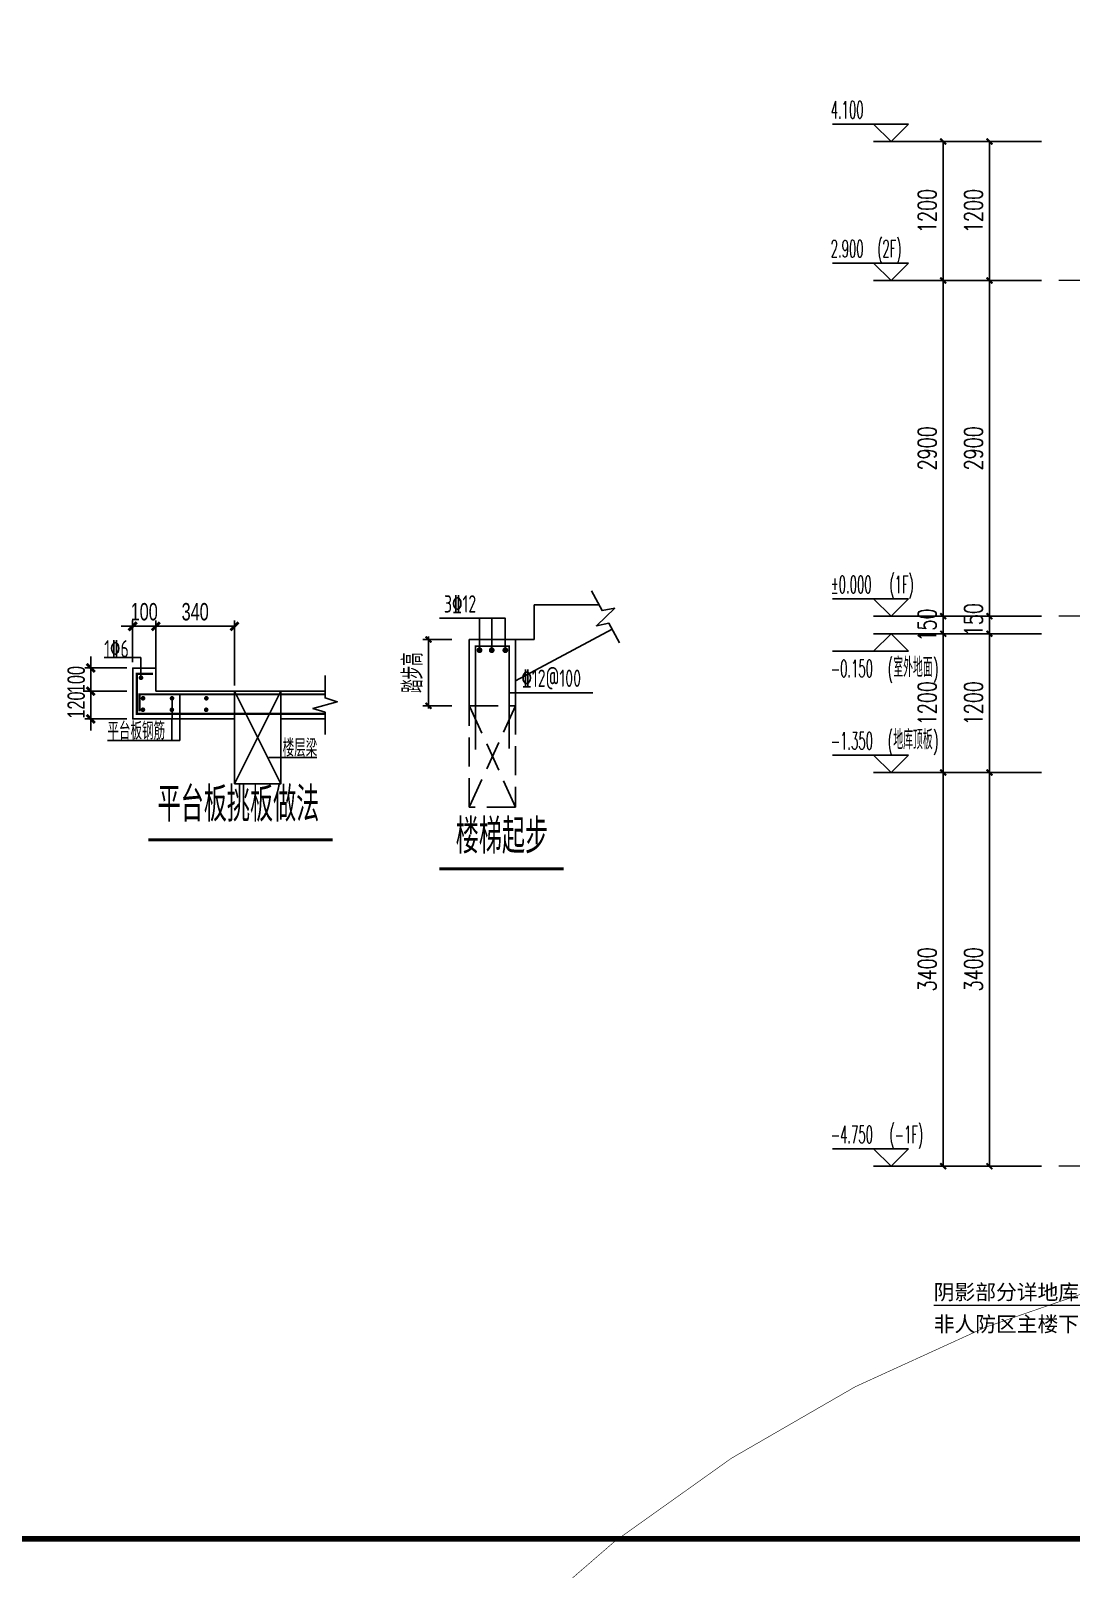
# Model space of a CAD drawing. Extents: x -1712635 to -854203, y -534641 to -21985.
# Drawn here: x -1019987 to -1011001, y -90455 to -77169 of the extents above; entities that cross this region are included whole.
import ezdxf
from ezdxf.enums import TextEntityAlignment as Align

# ---------------------------------------------------------------- set-up
doc = ezdxf.new("R2010")
doc.units = 0
doc.header["$LTSCALE"] = 1000
doc.linetypes.add('DASH', pattern=[0.35, 0.25, -0.1])
doc.linetypes.add('DOTE', pattern=[2.42, 2, -0.2, 0.02, -0.2])
doc.layers.get('0').update_dxf_attribs({"linetype": 'CONTINUOUS'})
doc.layers.get('Defpoints').update_dxf_attribs({"linetype": 'CONTINUOUS'})
for name, color, linetype in [('-TK', 7, 'CONTINUOUS'), ('DIM', 2, 'CONTINUOUS'), ('DIM_ELEV', 3, 'CONTINUOUS'), ('FSK_DIM', 3, 'CONTINUOUS'), ('NUM', 7, 'CONTINUOUS'), ('PUB_DIM', 3, 'CONTINUOUS'), ('PUB_TEXT', 2, 'CONTINUOUS'), ('REIN', 6, 'CONTINUOUS'), ('S-X详图填充', 252, 'CONTINUOUS'), ('S_E_STAIR', 4, 'CONTINUOUS'), ('TEXT', 2, 'CONTINUOUS'), ('THIN', 7, 'CONTINUOUS'), ('WALL', 2, 'CONTINUOUS'), ('大样详图_文字', 60, 'CONTINUOUS'), ('结构大样', 132, 'CONTINUOUS')]:
    doc.layers.add(name, color=color, linetype=linetype)
doc.layers.add('DOTE', color=19, linetype='DOTE', lineweight=9)
doc.layers.add('HS-A-轮廓线-地下室', color=3, linetype='DASH', lineweight=18)
doc.styles.add('_TCH_DIM', font='SIMPLEX.shx', dxfattribs={"width": 0.7, "bigfont": 'GBCBIG.shx'})
doc.styles.add('_TCH_DIM_T3', font='SIMPLEX', dxfattribs={"width": 0.705882, "bigfont": 'GBCBIG'})
doc.styles.add('BW_Dim', font='Bweng.shx', dxfattribs={"width": 0.7, "bigfont": 'hztxt.shx'})
doc.styles.add('TSSD_DIMENSION', font='Tssdeng.shx', dxfattribs={"width": 0.7, "bigfont": 'tssdchn.shx'})
doc.styles.add('TSSD_Norm', font='Tssdeng.shx', dxfattribs={"bigfont": 'tssdchn.shx'})
doc.styles.add('TSSD_REIN', font='tssdeng.shx', dxfattribs={"width": 0.7, "height": 300, "bigfont": 'tssdchn.shx'})
doc.styles.add('黑体', font='simhei.ttf')
doc.dimstyles.new('_TCH_ARCH&&50', dxfattribs={"dimtxt": 157.5, "dimasz": 50, "dimexe": 125, "dimexo": 150, "dimgap": 58.75, "dimtad": 1, "dimdec": 0, "dimzin": 0, "dimdsep": 46, "dimtxsty": '_TCH_DIM_T3', "dimblk": 'ARCHTICK', "dimcen": 0.09, "dimclrt": 7, "dimazin": 0, "dimtfac": 1, "dimtdec": 0, "dimtix": 1, "dimtmove": 2, "dimatfit": 3, "dimldrblk": 'ARCHTICK', "dimfxl": 0, "dimtolj": 1, "dimtzin": 0, "dimarcsym": 0})
doc.dimstyles.new('Cyz_25_50', dxfattribs={"dimtxt": 150, "dimasz": 50, "dimexe": 50, "dimexo": 50, "dimgap": 50, "dimtad": 1, "dimdec": 0, "dimlfac": 0.5, "dimzin": 0, "dimdsep": 46, "dimtxsty": 'BW_Dim', "dimblk": '_bwk', "dimcen": 0, "dimclrt": 7, "dimadec": 0, "dimazin": 0, "dimtfac": 1, "dimtdec": 0, "dimtix": 1, "dimtmove": 2, "dimatfit": 0, "dimfxl": 0, "dimtolj": 1, "dimtzin": 0, "dimarcsym": 0})
doc.dimstyles.new('TSSD_50_50', dxfattribs={"dimtxt": 175, "dimasz": 50, "dimexe": 50, "dimexo": 150, "dimgap": 50, "dimtad": 1, "dimdec": 0, "dimzin": 0, "dimdsep": 46, "dimtxsty": 'TSSD_DIMENSION', "dimblk": 'ARCHTICK', "dimcen": 0, "dimdle": 25, "dimclrt": 7, "dimadec": 0, "dimazin": 0, "dimtfac": 1, "dimtdec": 0, "dimtix": 1, "dimtmove": 2, "dimatfit": 3, "dimfxl": 0, "dimtolj": 1, "dimtzin": 0, "dimarcsym": 0})

# ---------------------------------------------------------------- blocks, each defined once
blk = doc.blocks.new('_ArchTick')
at = {"color": 0, "const_width": 0.35}
blk.add_lwpolyline([(-0.5, -0.5), (0.5, 0.5)], dxfattribs=at)
blk = doc.blocks.new('*D1346')
at = {"layer": 'Defpoints', "color": 0}
for p in [(-1011707, -83575), (-1011107, -83575), (-1011107, -86975)]:
    blk.add_point(p, dxfattribs=at)
at = {"layer": 'PUB_DIM', "color": 0, "lineweight": -2}
for p, q in [((-1011257, -83575), (-1011832, -83575)), ((-1011707, -86975), (-1011707, -83575)), ((-1011257, -86975), (-1011832, -86975))]:
    blk.add_line(p, q, dxfattribs=at)
at = {"layer": 'PUB_DIM', "color": 0, "lineweight": -2, "xscale": 50, "yscale": 50, "zscale": 50}
for p, rotation in [((-1011707, -83575), 90), ((-1011707, -86975), 270)]:
    blk.add_blockref('_ArchTick', p, dxfattribs=dict(at, rotation=rotation))
at = {"layer": 'PUB_DIM', "color": 7, "insert": (-1011845, -85275), "char_height": 157.5, "attachment_point": 5, "rotation": 90, "style": '_TCH_DIM_T3'}
blk.add_mtext('\\A1;3400', dxfattribs=at)
blk = doc.blocks.new('*D1347')
at = {"layer": 'Defpoints', "color": 0}
for p in [(-1011707, -82376), (-1011107, -82376), (-1011107, -83575)]:
    blk.add_point(p, dxfattribs=at)
at = {"layer": 'PUB_DIM', "color": 0, "lineweight": -2}
for p, q in [((-1011257, -82376), (-1011832, -82376)), ((-1011707, -83575), (-1011707, -82376)), ((-1011257, -83575), (-1011832, -83575))]:
    blk.add_line(p, q, dxfattribs=at)
at = {"layer": 'PUB_DIM', "color": 0, "lineweight": -2, "xscale": 50, "yscale": 50, "zscale": 50}
for p, rotation in [((-1011707, -82376), 90), ((-1011707, -83575), 270)]:
    blk.add_blockref('_ArchTick', p, dxfattribs=dict(at, rotation=rotation))
at = {"layer": 'PUB_DIM', "color": 7, "insert": (-1011845, -82976), "char_height": 157.5, "attachment_point": 5, "rotation": 90, "style": '_TCH_DIM_T3'}
blk.add_mtext('\\A1;1200', dxfattribs=at)
blk = doc.blocks.new('*D1348')
at = {"layer": 'Defpoints', "color": 0}
for p in [(-1011707, -82225), (-1011107, -82225), (-1011107, -82376)]:
    blk.add_point(p, dxfattribs=at)
at = {"layer": 'PUB_DIM', "color": 0, "lineweight": -2}
for p, q in [((-1011257, -82225), (-1011832, -82225)), ((-1011707, -82376), (-1011707, -82225)), ((-1011257, -82376), (-1011832, -82376))]:
    blk.add_line(p, q, dxfattribs=at)
at = {"layer": 'PUB_DIM', "color": 0, "lineweight": -2, "xscale": 50, "yscale": 50, "zscale": 50}
for p, rotation in [((-1011707, -82225), 90), ((-1011707, -82376), 270)]:
    blk.add_blockref('_ArchTick', p, dxfattribs=dict(at, rotation=rotation))
at = {"layer": 'PUB_DIM', "color": 7, "insert": (-1011845, -82254), "char_height": 157.5, "attachment_point": 5, "rotation": 90, "style": '_TCH_DIM_T3'}
blk.add_mtext('\\A1;150', dxfattribs=at)
blk = doc.blocks.new('*D1349')
at = {"layer": 'Defpoints', "color": 0}
for p in [(-1011707, -79325), (-1011107, -79325), (-1011107, -82225)]:
    blk.add_point(p, dxfattribs=at)
at = {"layer": 'PUB_DIM', "color": 0, "lineweight": -2}
for p, q in [((-1011257, -79325), (-1011832, -79325)), ((-1011707, -82225), (-1011707, -79325)), ((-1011257, -82225), (-1011832, -82225))]:
    blk.add_line(p, q, dxfattribs=at)
at = {"layer": 'PUB_DIM', "color": 0, "lineweight": -2, "xscale": 50, "yscale": 50, "zscale": 50}
for p, rotation in [((-1011707, -79325), 90), ((-1011707, -82225), 270)]:
    blk.add_blockref('_ArchTick', p, dxfattribs=dict(at, rotation=rotation))
at = {"layer": 'PUB_DIM', "color": 7, "insert": (-1011845, -80775), "char_height": 157.5, "attachment_point": 5, "rotation": 90, "style": '_TCH_DIM_T3'}
blk.add_mtext('\\A1;2900', dxfattribs=at)
blk = doc.blocks.new('*D1350')
at = {"layer": 'Defpoints', "color": 0}
for p in [(-1011707, -78125), (-1011107, -78125), (-1011107, -79325)]:
    blk.add_point(p, dxfattribs=at)
at = {"layer": 'PUB_DIM', "color": 0, "lineweight": -2}
for p, q in [((-1011257, -78125), (-1011832, -78125)), ((-1011707, -79325), (-1011707, -78125)), ((-1011257, -79325), (-1011832, -79325))]:
    blk.add_line(p, q, dxfattribs=at)
at = {"layer": 'PUB_DIM', "color": 0, "lineweight": -2, "xscale": 50, "yscale": 50, "zscale": 50}
for p, rotation in [((-1011707, -78125), 90), ((-1011707, -79325), 270)]:
    blk.add_blockref('_ArchTick', p, dxfattribs=dict(at, rotation=rotation))
at = {"layer": 'PUB_DIM', "color": 7, "insert": (-1011845, -78725), "char_height": 157.5, "attachment_point": 5, "rotation": 90, "style": '_TCH_DIM_T3'}
blk.add_mtext('\\A1;1200', dxfattribs=at)
blk = doc.blocks.new('*D1351')
at = {"layer": 'Defpoints', "color": 0}
for p in [(-1012107, -83575), (-1011107, -83575), (-1011107, -86975)]:
    blk.add_point(p, dxfattribs=at)
at = {"layer": 'PUB_DIM', "color": 0, "lineweight": -2}
for p, q in [((-1011257, -83575), (-1012232, -83575)), ((-1012107, -86975), (-1012107, -83575)), ((-1011257, -86975), (-1012232, -86975))]:
    blk.add_line(p, q, dxfattribs=at)
at = {"layer": 'PUB_DIM', "color": 0, "lineweight": -2, "xscale": 50, "yscale": 50, "zscale": 50}
for p, rotation in [((-1012107, -83575), 90), ((-1012107, -86975), 270)]:
    blk.add_blockref('_ArchTick', p, dxfattribs=dict(at, rotation=rotation))
at = {"layer": 'PUB_DIM', "color": 7, "insert": (-1012245, -85275), "char_height": 157.5, "attachment_point": 5, "rotation": 90, "style": '_TCH_DIM_T3'}
blk.add_mtext('\\A1;3400', dxfattribs=at)
blk = doc.blocks.new('*D1352')
at = {"layer": 'Defpoints', "color": 0}
for p in [(-1012107, -82376), (-1011107, -82376), (-1011107, -83575)]:
    blk.add_point(p, dxfattribs=at)
at = {"layer": 'PUB_DIM', "color": 0, "lineweight": -2}
for p, q in [((-1011257, -82376), (-1012232, -82376)), ((-1012107, -83575), (-1012107, -82376)), ((-1011257, -83575), (-1012232, -83575))]:
    blk.add_line(p, q, dxfattribs=at)
at = {"layer": 'PUB_DIM', "color": 0, "lineweight": -2, "xscale": 50, "yscale": 50, "zscale": 50}
for p, rotation in [((-1012107, -82376), 90), ((-1012107, -83575), 270)]:
    blk.add_blockref('_ArchTick', p, dxfattribs=dict(at, rotation=rotation))
at = {"layer": 'PUB_DIM', "color": 7, "insert": (-1012245, -82976), "char_height": 157.5, "attachment_point": 5, "rotation": 90, "style": '_TCH_DIM_T3'}
blk.add_mtext('\\A1;1200', dxfattribs=at)
blk = doc.blocks.new('*D1353')
at = {"layer": 'Defpoints', "color": 0}
for p in [(-1012107, -82225), (-1011107, -82225), (-1011107, -82376)]:
    blk.add_point(p, dxfattribs=at)
at = {"layer": 'PUB_DIM', "color": 0, "lineweight": -2}
for p, q in [((-1011257, -82225), (-1012232, -82225)), ((-1012107, -82225), (-1012107, -82175)), ((-1012107, -82376), (-1012107, -82225)), ((-1011257, -82376), (-1012232, -82376)), ((-1012107, -82376), (-1012107, -82426))]:
    blk.add_line(p, q, dxfattribs=at)
at = {"layer": 'PUB_DIM', "color": 0, "lineweight": -2, "xscale": 50, "yscale": 50, "zscale": 50}
for p, rotation in [((-1012107, -82225), 270), ((-1012107, -82376), 90)]:
    blk.add_blockref('_ArchTick', p, dxfattribs=dict(at, rotation=rotation))
at = {"layer": 'PUB_DIM', "color": 7, "insert": (-1012245, -82301), "char_height": 157.5, "attachment_point": 5, "rotation": 90, "style": '_TCH_DIM_T3'}
blk.add_mtext('\\A1;150', dxfattribs=at)
blk = doc.blocks.new('*D1354')
at = {"layer": 'Defpoints', "color": 0}
for p in [(-1012107, -79325), (-1011107, -79325), (-1011107, -82225)]:
    blk.add_point(p, dxfattribs=at)
at = {"layer": 'PUB_DIM', "color": 0, "lineweight": -2}
for p, q in [((-1011257, -79325), (-1012232, -79325)), ((-1012107, -82225), (-1012107, -79325)), ((-1011257, -82225), (-1012232, -82225))]:
    blk.add_line(p, q, dxfattribs=at)
at = {"layer": 'PUB_DIM', "color": 0, "lineweight": -2, "xscale": 50, "yscale": 50, "zscale": 50}
for p, rotation in [((-1012107, -79325), 90), ((-1012107, -82225), 270)]:
    blk.add_blockref('_ArchTick', p, dxfattribs=dict(at, rotation=rotation))
at = {"layer": 'PUB_DIM', "color": 7, "insert": (-1012245, -80775), "char_height": 157.5, "attachment_point": 5, "rotation": 90, "style": '_TCH_DIM_T3'}
blk.add_mtext('\\A1;2900', dxfattribs=at)
blk = doc.blocks.new('*D1355')
at = {"layer": 'Defpoints', "color": 0}
for p in [(-1012107, -78125), (-1011107, -78125), (-1011107, -79325)]:
    blk.add_point(p, dxfattribs=at)
at = {"layer": 'PUB_DIM', "color": 0, "lineweight": -2}
for p, q in [((-1011257, -78125), (-1012232, -78125)), ((-1012107, -79325), (-1012107, -78125)), ((-1011257, -79325), (-1012232, -79325))]:
    blk.add_line(p, q, dxfattribs=at)
at = {"layer": 'PUB_DIM', "color": 0, "lineweight": -2, "xscale": 50, "yscale": 50, "zscale": 50}
for p, rotation in [((-1012107, -78125), 90), ((-1012107, -79325), 270)]:
    blk.add_blockref('_ArchTick', p, dxfattribs=dict(at, rotation=rotation))
at = {"layer": 'PUB_DIM', "color": 7, "insert": (-1012245, -78725), "char_height": 157.5, "attachment_point": 5, "rotation": 90, "style": '_TCH_DIM_T3'}
blk.add_mtext('\\A1;1200', dxfattribs=at)
blk = doc.blocks.new('A1')
at = {"const_width": 100}
blk.add_lwpolyline([(2500, 58400), (2500, 1000), (83100, 1000), (83100, 58400)], close=True, dxfattribs=at)
blk = doc.blocks.new('_bwk')
blk.add_line((-1, 0), (0, 0))
at = {"const_width": 0.5}
blk.add_lwpolyline([(-0.7, -0.7), (0.7, 0.7)], dxfattribs=at)
blk = doc.blocks.new('*D1292')
at = {"layer": 'Defpoints', "color": 0}
for p in [(-1018907, -82312), (-1019107, -82672), (-1018907, -82672)]:
    blk.add_point(p, dxfattribs=at)
at = {"layer": 'FSK_DIM', "color": 0, "lineweight": -2}
for p, q in [((-1019157, -82312), (-1019207, -82312)), ((-1019107, -82622), (-1019107, -82262)), ((-1019107, -82312), (-1018907, -82312)), ((-1018907, -82622), (-1018907, -82262)), ((-1018857, -82312), (-1018807, -82312))]:
    blk.add_line(p, q, dxfattribs=at)
at = {"layer": 'FSK_DIM', "color": 0, "lineweight": -2, "xscale": 50, "yscale": 50, "zscale": 50}
blk.add_blockref('_bwk', (-1019107, -82312), dxfattribs=at)
at = {"layer": 'FSK_DIM', "color": 0, "lineweight": -2, "xscale": 50, "yscale": 50, "zscale": 50, "rotation": 180}
blk.add_blockref('_bwk', (-1018907, -82312), dxfattribs=at)
at = {"layer": 'FSK_DIM', "color": 7, "insert": (-1019007, -82187), "char_height": 150, "attachment_point": 5, "style": 'BW_Dim'}
blk.add_mtext('\\A1;100', dxfattribs=at)
blk = doc.blocks.new('*D1293')
at = {"layer": 'Defpoints', "color": 0}
for p in [(-1018227, -82312), (-1018907, -82872), (-1018227, -82872)]:
    blk.add_point(p, dxfattribs=at)
at = {"layer": 'FSK_DIM', "color": 0, "lineweight": -2}
for p, q in [((-1018907, -82822), (-1018907, -82262)), ((-1018857, -82312), (-1018277, -82312)), ((-1018227, -82822), (-1018227, -82262))]:
    blk.add_line(p, q, dxfattribs=at)
at = {"layer": 'FSK_DIM', "color": 0, "lineweight": -2, "xscale": 50, "yscale": 50, "zscale": 50, "rotation": 180}
blk.add_blockref('_bwk', (-1018907, -82312), dxfattribs=at)
at = {"layer": 'FSK_DIM', "color": 0, "lineweight": -2, "xscale": 50, "yscale": 50, "zscale": 50}
blk.add_blockref('_bwk', (-1018227, -82312), dxfattribs=at)
at = {"layer": 'FSK_DIM', "color": 7, "insert": (-1018567, -82187), "char_height": 150, "attachment_point": 5, "style": 'BW_Dim'}
blk.add_mtext('\\A1;340', dxfattribs=at)
blk = doc.blocks.new('*D1294')
at = {"layer": 'Defpoints', "color": 0}
for p in [(-1019469, -82872), (-1019107, -82872), (-1019107, -83112)]:
    blk.add_point(p, dxfattribs=at)
at = {"layer": 'FSK_DIM', "color": 0, "lineweight": -2}
for p, q in [((-1019469, -82822), (-1019469, -82772)), ((-1019157, -82872), (-1019519, -82872)), ((-1019469, -83112), (-1019469, -82872)), ((-1019157, -83112), (-1019519, -83112)), ((-1019469, -83162), (-1019469, -83212))]:
    blk.add_line(p, q, dxfattribs=at)
at = {"layer": 'FSK_DIM', "color": 0, "lineweight": -2, "xscale": 50, "yscale": 50, "zscale": 50}
for p, rotation in [((-1019469, -82872), 270), ((-1019469, -83112), 90)]:
    blk.add_blockref('_bwk', p, dxfattribs=dict(at, rotation=rotation))
at = {"layer": 'FSK_DIM', "color": 7, "insert": (-1019594, -82992), "char_height": 150, "attachment_point": 5, "rotation": 90, "style": 'BW_Dim'}
blk.add_mtext('\\A1;120', dxfattribs=at)
blk = doc.blocks.new('*D1295')
at = {"layer": 'Defpoints', "color": 0}
for p in [(-1019469, -82672), (-1019107, -82672), (-1019107, -82872)]:
    blk.add_point(p, dxfattribs=at)
at = {"layer": 'FSK_DIM', "color": 0, "lineweight": -2}
for p, q in [((-1019469, -82622), (-1019469, -82572)), ((-1019157, -82672), (-1019519, -82672)), ((-1019469, -82872), (-1019469, -82672)), ((-1019157, -82872), (-1019519, -82872)), ((-1019469, -82922), (-1019469, -82972))]:
    blk.add_line(p, q, dxfattribs=at)
at = {"layer": 'FSK_DIM', "color": 0, "lineweight": -2, "xscale": 50, "yscale": 50, "zscale": 50}
for p, rotation in [((-1019469, -82672), 270), ((-1019469, -82872), 90)]:
    blk.add_blockref('_bwk', p, dxfattribs=dict(at, rotation=rotation))
at = {"layer": 'FSK_DIM', "color": 7, "insert": (-1019594, -82772), "char_height": 150, "attachment_point": 5, "rotation": 90, "style": 'BW_Dim'}
blk.add_mtext('\\A1;100', dxfattribs=at)
blk = doc.blocks.new('*D1296')
at = {"layer": 'Defpoints', "color": 0}
for p in [(-1016552, -82425), (-1016199, -82425), (-1016199, -82998)]:
    blk.add_point(p, dxfattribs=at)
at = {"layer": 'DIM', "color": 0, "lineweight": -2}
for p, q in [((-1016349, -82425), (-1016602, -82425)), ((-1016552, -83023), (-1016552, -82400)), ((-1016349, -82998), (-1016602, -82998))]:
    blk.add_line(p, q, dxfattribs=at)
at = {"layer": 'DIM', "color": 0, "lineweight": -2, "xscale": 50, "yscale": 50, "zscale": 50}
for p, rotation in [((-1016552, -82425), 90), ((-1016552, -82998), 270)]:
    blk.add_blockref('_ArchTick', p, dxfattribs=dict(at, rotation=rotation))
at = {"layer": 'DIM', "color": 7, "insert": (-1016689, -82712), "char_height": 175, "attachment_point": 5, "rotation": 90, "style": 'TSSD_DIMENSION'}
blk.add_mtext('\\A1;踏步高', dxfattribs=at)

msp = doc.modelspace()

# ---------------------------------------------------------------- linework, layer by layer
at = {"layer": 'DIM_ELEV'}
for p, q in [((-1012407.39, -77975.31), (-1013063.39, -77975.31)), ((-1012557.39, -78125.31), (-1012707.39, -77975.31)), ((-1012557.39, -78125.31), (-1012407.39, -77975.31)), ((-1011707.39, -78125.31), (-1012707.39, -78125.31)), ((-1012407.39, -79175.34), (-1013063.39, -79175.34)), ((-1012557.39, -79325.34), (-1012707.39, -79175.34)), ((-1012557.39, -79325.34), (-1012407.39, -79175.34)), ((-1011707.39, -79325.34), (-1012707.39, -79325.34)), ((-1012407.39, -82075.34), (-1013063.39, -82075.34)), ((-1012557.39, -82225.34), (-1012707.39, -82075.34)), ((-1012557.39, -82225.34), (-1012407.39, -82075.34)), ((-1011707.39, -82225.34), (-1012707.39, -82225.34)), ((-1012557.39, -82375.81), (-1012707.39, -82525.81)), ((-1011707.39, -82375.81), (-1012707.39, -82375.81)), ((-1012557.39, -82375.81), (-1012407.39, -82525.81)), ((-1012407.39, -82525.81), (-1013063.39, -82525.81)), ((-1012407.39, -83425.34), (-1013063.39, -83425.34)), ((-1012557.39, -83575.34), (-1012707.39, -83425.34)), ((-1012557.39, -83575.34), (-1012407.39, -83425.34)), ((-1011707.39, -83575.34), (-1012707.39, -83575.34)), ((-1012407.39, -86825.34), (-1013063.39, -86825.34)), ((-1012557.39, -86975.34), (-1012707.39, -86825.34)), ((-1012557.39, -86975.34), (-1012407.39, -86825.34)), ((-1011707.39, -86975.34), (-1012707.39, -86975.34))]:
    msp.add_line(p, q, dxfattribs=at)
at = {"layer": 'DOTE', "linetype": 'DOTE'}
for p, q in [((-995380.61, -79325.34), (-1011107.39, -79325.34)), ((-995380.61, -82225.34), (-1011107.39, -82225.34)), ((-995380.61, -86975.34), (-1011107.39, -86975.34))]:
    msp.add_line(p, q, dxfattribs=at)
at = {"layer": 'HS-A-轮廓线-地下室', "color": 4, "linetype": 'ByBlock'}
msp.add_line((-1010017.4, -88178.43), (-1012188.2, -88178.43), dxfattribs=at)
at = {"layer": 'NUM', "color": 7, "const_width": 25}
for points in [[(-1018972.31, -84156.41), (-1017378.24, -84156.41)], [(-1016458.26, -84406.61), (-1015385.2, -84406.61)]]:
    msp.add_lwpolyline(points, dxfattribs=at)
at = {"layer": 'REIN'}
for points, const_width in [([(-1016145.53, -83378.09), (-1016145.53, -82482.8), (-1015854.25, -82482.8), (-1015854.25, -83367.59)], 15), ([(-1018932.16, -82722.33), (-1019069.65, -82722.33), (-1019069.65, -83066.85), (-1017444.91, -83066.85)], 20), ([(-1019048.43, -83046.2), (-1019048.43, -82899.38), (-1017444.91, -82899.38)], 20)]:
    msp.add_lwpolyline(points, dxfattribs=dict(at, const_width=const_width))
for points, const_width in [([(-1016123.88, -82518.29, 1), (-1016098.88, -82518.29, 1)], 25), ([(-1016018.11, -82518.29, 1), (-1015993.11, -82518.29, 1)], 25), ([(-1015900.95, -82518.29, 1), (-1015875.95, -82518.29, 1)], 25), ([(-1019044.95, -82756.29, 1), (-1019024.95, -82756.29, 1)], 20), ([(-1019028.19, -83032.74, 1), (-1019008.19, -83032.74, 1)], 20), ([(-1019026.9, -82933.62, 1), (-1019006.9, -82933.62, 1)], 20), ([(-1018778.29, -83032.74, 1), (-1018758.29, -83032.74, 1)], 20), ([(-1018777.01, -82933.62, 1), (-1018757.01, -82933.62, 1)], 20), ([(-1018481.74, -83032.74, 1), (-1018461.74, -83032.74, 1)], 20), ([(-1018480.46, -82933.62, 1), (-1018460.46, -82933.62, 1)], 20)]:
    msp.add_lwpolyline(points, format="xyb", close=True, dxfattribs=dict(at, const_width=const_width))
at = {"layer": 'S-X详图填充', "color": 2, "const_width": 5}
msp.add_lwpolyline([(-1040655.48, -93928.37, -0.57735027), (-1018160.95, -93928.37, -0.57735027), (-995666.42, -93928.37, -0.57735027), (-973171.89, -93928.37, -0.57735027), (-950677.37, -93928.37, -0.57735027), (-928182.84, -93928.37, -0.57735027), (-905688.31, -93928.37, -0.57735027), (-883193.78, -93928.37, -0.57735027), (-860699.26, -93928.37, -0.57735027), (-860699.26, -116422.9, -0.57735027), (-860699.26, -138917.43, -0.57735027)], format="xyb", dxfattribs=at)
at = {"layer": 'S_E_STAIR', "color": 2}
for p, q in [((-1015639.32, -82425.42), (-1015639.32, -82125.42)), ((-1015639.32, -82125.42), (-1015079.32, -82125.42)), ((-1014965.99, -82336.97), (-1015799.32, -82783.4)), ((-1016199.32, -82997.69), (-1016199.32, -82425.42)), ((-1016199.32, -82425.42), (-1015639.32, -82425.42)), ((-1015799.32, -82997.69), (-1015799.32, -82425.42))]:
    msp.add_line(p, q, dxfattribs=at)
at = {"layer": 'TEXT'}
for p, q in [((-1016111.38, -82518.29), (-1016111.38, -82242.62)), ((-1016005.61, -82518.29), (-1016005.61, -82242.62))]:
    msp.add_line(p, q, dxfattribs=at)
for points in [[(-1015888.45, -82518.29), (-1015888.45, -82242.62), (-1016457.14, -82242.62)], [(-1015854.25, -82887.31), (-1015133.89, -82887.31)]]:
    msp.add_lwpolyline(points, dxfattribs=at)
at = {"layer": 'THIN', "lineweight": -2}
msp.add_lwpolyline([(-1015142.79, -82006.95), (-1015052.12, -82176.19), (-1014943.17, -82155.94), (-1015102.14, -82306.45), (-1014993.19, -82286.2), (-1014902.52, -82455.44)], dxfattribs=at)
at = {"layer": 'THIN'}
msp.add_lwpolyline([(-1017444.91, -83246.49), (-1017444.91, -83054.49), (-1017550.51, -83020.89), (-1017339.31, -82963.29), (-1017444.91, -82929.69), (-1017444.91, -82737.69)], dxfattribs=at)
at = {"layer": 'WALL'}
for p, q in [((-1018226.66, -83672.09), (-1017826.66, -82872.09)), ((-1017826.66, -83672.09), (-1018226.66, -82872.09)), ((-1018226.66, -83112.09), (-1018226.66, -82872.09)), ((-1017826.66, -83112.09), (-1017826.66, -82872.09))]:
    msp.add_line(p, q, dxfattribs=at)
for points in [[(-1018226.66, -83112.09), (-1019106.66, -83112.09), (-1019106.66, -82672.09), (-1018906.66, -82672.09), (-1018906.66, -82872.09), (-1017444.91, -82872.09)], [(-1017444.91, -83112.09), (-1017826.66, -83112.09), (-1017826.66, -83672.09), (-1018226.66, -83672.09), (-1018226.66, -83112.09)]]:
    msp.add_lwpolyline(points, dxfattribs=at)
at = {"layer": '大样详图_文字', "color": 7}
for p, q in [((-1019034.95, -82582.19), (-1019352.43, -82582.19)), ((-1019034.95, -82756.29), (-1019034.95, -82582.19)), ((-1018699.66, -83298.29), (-1018699.66, -82899.38)), ((-1018768.29, -83298.29), (-1018767.01, -82933.62)), ((-1019325.44, -83298.29), (-1018699.66, -83298.29)), ((-1017516.31, -83443.96), (-1017929.42, -83443.96))]:
    msp.add_line(p, q, dxfattribs=at)
at = {"layer": '结构大样', "linetype": 'DASH'}
for p, q in [((-1015799.32, -83872.69), (-1016199.32, -82997.69)), ((-1015799.32, -82997.69), (-1016199.32, -83872.69))]:
    msp.add_line(p, q, dxfattribs=at)
msp.add_lwpolyline([(-1015799.32, -83872.69), (-1016199.32, -83872.69), (-1016199.32, -82997.69), (-1015799.32, -82997.69)], close=True, dxfattribs=at)

# ---------------------------------------------------------------- block references
at = {"layer": '-TK', "xscale": 0.5, "yscale": 0.5, "zscale": 0.5}
msp.add_blockref('A1', (-1029287.77, -90692.79), dxfattribs=at)

# ---------------------------------------------------------------- texts
at = {"layer": 'NUM', "color": 1, "style": 'TSSD_Norm', "width": 0.7}
for s, p in [('平台板挑板做法', (-1018193.3, -84088.37)), ('楼梯起步', (-1015917.97, -84365.06))]:
    msp.add_text(s, height=300, dxfattribs=at).set_placement(p, align=Align.BOTTOM_CENTER)
at = {"layer": 'PUB_TEXT', "style": '_TCH_DIM'}
for s, height, width, p in [('4.100', 148.75, 0.494118, (-1013078.39, -77925.26)), ('2.900', 148.75, 0.494118, (-1013078.39, -79125.29)), ('(2F)', 148.75, 0.494118, (-1012675.29, -79125.29)), ('%%P0.000', 148.75, 0.494118, (-1013078.39, -82025.29)), ('(1F)', 148.75, 0.494118, (-1012570.64, -82025.29)), ('-0.150', 148.75, 0.494118, (-1013078.39, -82750.86)), ('(', 148.75, 0.494118, (-1012586.74, -82750.86)), ('室外地面', 168.794, 0.7, (-1012537.74, -82750.86)), (')', 148.75, 0.494118, (-1012193.7, -82750.86)), ('-1.350', 148.75, 0.494118, (-1013078.39, -83375.29)), ('(', 148.75, 0.494118, (-1012586.74, -83375.29)), ('地库顶板', 168.794, 0.7, (-1012537.74, -83375.29)), (')', 148.75, 0.494118, (-1012193.7, -83375.29)), ('-4.750', 148.75, 0.494118, (-1013078.39, -86775.29)), ('(-1F)', 148.75, 0.494118, (-1012570.64, -86775.29))]:
    msp.add_text(s, height=height, dxfattribs=dict(at, width=width)).set_placement(p)
at = {"layer": 'PUB_TEXT', "linetype": 'ByBlock', "style": '黑体'}
for s, p in [('阴影部分详地库图纸', (-1012188.2, -88127.64)), ('非人防区主楼下无覆土', (-1012188.2, -88403.48))]:
    msp.add_text(s, height=131.435, dxfattribs=at).set_placement(p)
at = {"layer": 'THIN', "color": 0, "style": 'TSSD_REIN', "width": 0.7}
for s, p in [('3%%13212', (-1016418.58, -82238.54)), ('%%13212@100', (-1015748.84, -82880.62))]:
    msp.add_text(s, height=150, dxfattribs=at).set_placement(p, align=Align.BOTTOM_LEFT)
at = {"layer": '大样详图_文字', "color": 7, "style": 'TSSD_REIN', "width": 0.7}
for s, p in [('1\x846', (-1019352.3, -82581.26)), ('平台板钢筋', (-1019325.06, -83290.86)), ('楼层梁', (-1017811.52, -83437.19))]:
    msp.add_text(s, height=150, dxfattribs=at).set_placement(p)

# ---------------------------------------------------------------- dimensions: what is measured, and where the dimension line sits
at = {"layer": 'DIM'}
dim = msp.add_linear_dim(base=(-1016551.86, -82425.42), p1=(-1016199.32, -82997.69), p2=(-1016199.32, -82425.42), angle=90, text='踏步高', dimstyle='TSSD_50_50', override={"dimlfac": 0.5}, dxfattribs=at)
dim.commit()
dim.dimension.update_dxf_attribs({"geometry": '*D1296', "text_midpoint": (-1016689.36, -82711.55)})
at = {"layer": 'FSK_DIM'}
for base, p1, p2, picture, middle in [((-1018906.66, -82312.09), (-1019106.66, -82672.09), (-1018906.66, -82672.09), '*D1292', (-1019006.66, -82187.09)), ((-1018226.66, -82312.09), (-1018906.66, -82872.09), (-1018226.66, -82872.09), '*D1293', (-1018566.66, -82187.09))]:
    dim = msp.add_linear_dim(base=base, p1=p1, p2=p2, dimstyle='Cyz_25_50', dxfattribs=at)
    dim.commit()
    dim.dimension.update_dxf_attribs({"geometry": picture, "text_midpoint": middle})
for base, p1, p2, picture, middle in [((-1019468.61, -82672.09), (-1019106.66, -82872.09), (-1019106.66, -82672.09), '*D1295', (-1019593.61, -82772.09)), ((-1019468.61, -82872.09), (-1019106.66, -83112.09), (-1019106.66, -82872.09), '*D1294', (-1019593.61, -82992.09))]:
    dim = msp.add_linear_dim(base=base, p1=p1, p2=p2, angle=90, dimstyle='Cyz_25_50', dxfattribs=at)
    dim.commit()
    dim.dimension.update_dxf_attribs({"geometry": picture, "text_midpoint": middle})
at = {"layer": 'PUB_DIM'}
for p1, p2, distance, picture, middle in [((-1011107.39, -79325.34), (-1011107.39, -78125.31), 1000, '*D1355', (-1012244.89, -78725.32)), ((-1011107.39, -79325.34), (-1011107.39, -78125.31), 600, '*D1350', (-1011844.89, -78725.32)), ((-1011107.39, -82225.34), (-1011107.39, -79325.34), 1000, '*D1354', (-1012244.89, -80775.34)), ((-1011107.39, -82225.34), (-1011107.39, -79325.34), 600, '*D1349', (-1011844.89, -80775.34)), ((-1011107.39, -82375.81), (-1011107.39, -82225.34), 1000, '*D1353', (-1012244.89, -82300.58)), ((-1011107.39, -83575.34), (-1011107.39, -82375.81), 1000, '*D1352', (-1012244.89, -82975.58)), ((-1011107.39, -83575.34), (-1011107.39, -82375.81), 600, '*D1347', (-1011844.89, -82975.58)), ((-1011107.39, -86975.34), (-1011107.39, -83575.34), 1000, '*D1351', (-1012244.89, -85275.34)), ((-1011107.39, -86975.34), (-1011107.39, -83575.34), 600, '*D1346', (-1011844.89, -85275.34))]:
    dim = msp.add_aligned_dim(p1=p1, p2=p2, distance=distance, dimstyle='_TCH_ARCH&&50', dxfattribs=at)
    dim.commit()
    dim.dimension.update_dxf_attribs({"geometry": picture, "text_midpoint": middle})
dim = msp.add_linear_dim(base=(-1011707.39, -82225.34), p1=(-1011107.39, -82375.81), p2=(-1011107.39, -82225.34), angle=90, dimstyle='_TCH_ARCH&&50', dxfattribs=at)
dim.commit()
dim.dimension.update_dxf_attribs({"geometry": '*D1348', "text_midpoint": (-1011844.89, -82253.75), "dimtype": 161})

doc.saveas('drawing.dxf')
